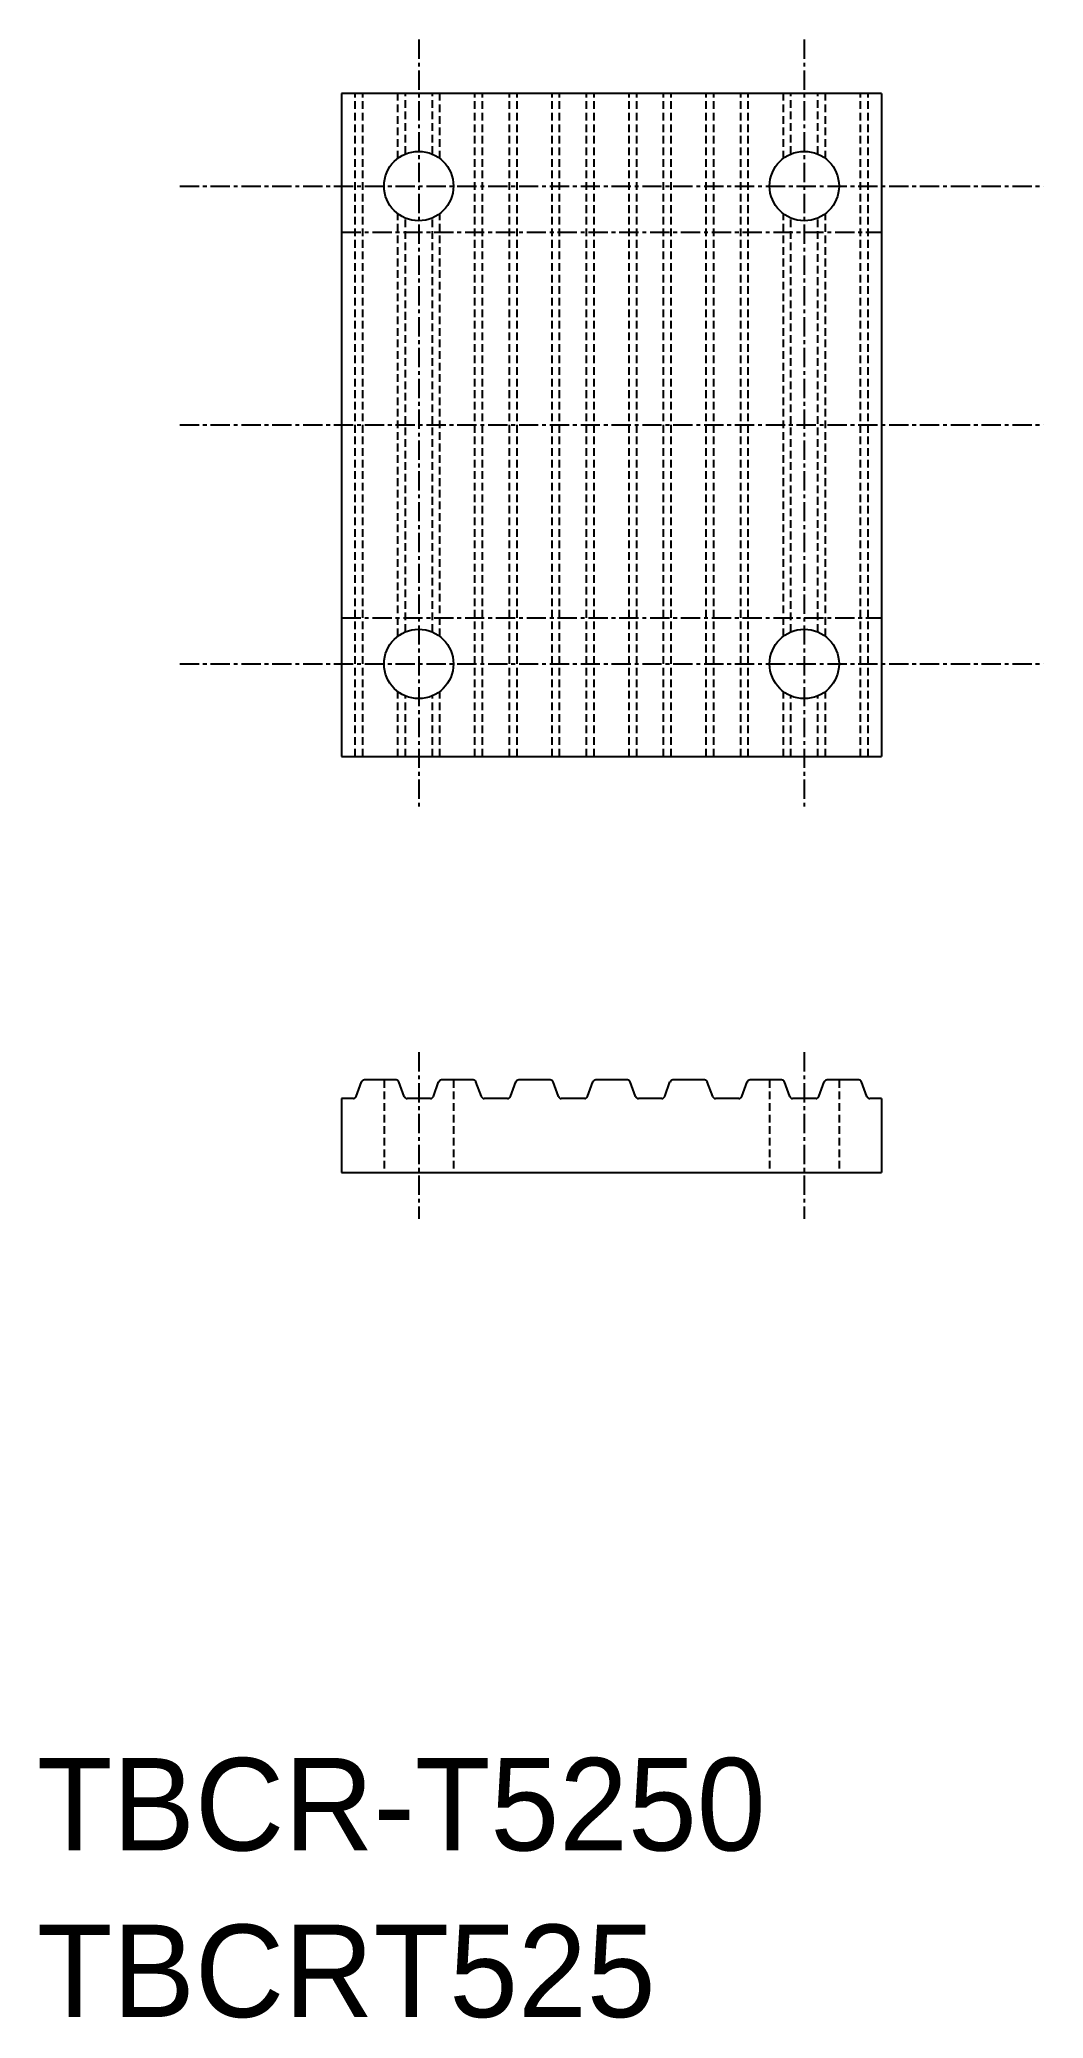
# Model space of a CAD drawing. Extents: x -286 to -221, y -61 to 67.
import ezdxf

# ---------------------------------------------------------------- set-up
doc = ezdxf.new("R2010")
doc.units = 0
doc.linetypes.add('CENTER', pattern=[2, 1.25, -0.25, 0.25, -0.25])
doc.linetypes.add('DASHED', pattern=[0.75, 0.5, -0.25])
doc.layers.get('0').update_dxf_attribs({"linetype": 'CONTINUOUS'})
doc.layers.add('CENTER', color=1, linetype='CENTER')

msp = doc.modelspace()

# ---------------------------------------------------------------- linework, layer by layer
at = {"color": 7, "linetype": 'CONTINUOUS'}
for p, q in [((-231.22, 63.97), (-266.22, 63.97)), ((-266.22, 63.97), (-266.22, 20.97)), ((-231.22, 63.97), (-231.22, 20.97)), ((-266.22, 20.97), (-231.22, 20.97)), ((-266.22, -1.22), (-266.22, -6.02)), ((-265.46, -1.22), (-266.22, -1.22)), ((-265.27, -1.09), (-264.93, -0.15)), ((-262.69, -0.02), (-264.74, -0.02)), ((-262.16, -1.09), (-262.51, -0.15)), ((-260.46, -1.22), (-261.98, -1.22)), ((-260.27, -1.09), (-259.93, -0.15)), ((-257.69, -0.02), (-259.74, -0.02)), ((-257.16, -1.09), (-257.51, -0.15)), ((-255.46, -1.22), (-256.98, -1.22)), ((-255.27, -1.09), (-254.93, -0.15)), ((-252.69, -0.02), (-254.74, -0.02)), ((-252.16, -1.09), (-252.51, -0.15)), ((-250.46, -1.22), (-251.98, -1.22)), ((-250.27, -1.09), (-249.93, -0.15)), ((-247.69, -0.02), (-249.74, -0.02)), ((-247.16, -1.09), (-247.51, -0.15)), ((-245.46, -1.22), (-246.98, -1.22)), ((-245.27, -1.09), (-244.93, -0.15)), ((-242.69, -0.02), (-244.74, -0.02)), ((-242.16, -1.09), (-242.51, -0.15)), ((-240.46, -1.22), (-241.98, -1.22)), ((-240.27, -1.09), (-239.93, -0.15)), ((-237.69, -0.02), (-239.74, -0.02)), ((-237.16, -1.09), (-237.51, -0.15)), ((-235.46, -1.22), (-236.98, -1.22)), ((-235.27, -1.09), (-234.93, -0.15)), ((-232.69, -0.02), (-234.74, -0.02)), ((-232.16, -1.09), (-232.51, -0.15)), ((-231.22, -1.22), (-231.98, -1.22)), ((-231.22, -1.22), (-231.22, -6.02)), ((-266.22, -6.02), (-231.22, -6.02))]:
    msp.add_line(p, q, dxfattribs=at)
at = {"color": 3, "linetype": 'DASHED'}
for p, q in [((-265.34, 20.97), (-265.34, 63.97)), ((-264.85, 20.97), (-264.85, 63.97)), ((-262.58, 59.76), (-262.58, 63.97)), ((-262.09, 60.05), (-262.09, 63.97)), ((-260.34, 60.05), (-260.34, 63.97)), ((-259.85, 59.76), (-259.85, 63.97)), ((-257.58, 20.97), (-257.58, 63.97)), ((-257.09, 20.97), (-257.09, 63.97)), ((-255.34, 20.97), (-255.34, 63.97)), ((-254.85, 20.97), (-254.85, 63.97)), ((-252.58, 20.97), (-252.58, 63.97)), ((-252.09, 20.97), (-252.09, 63.97)), ((-250.34, 20.97), (-250.34, 63.97)), ((-249.85, 20.97), (-249.85, 63.97)), ((-247.58, 20.97), (-247.58, 63.97)), ((-247.09, 20.97), (-247.09, 63.97)), ((-245.34, 20.97), (-245.34, 63.97)), ((-244.85, 20.97), (-244.85, 63.97)), ((-242.58, 20.97), (-242.58, 63.97)), ((-242.09, 20.97), (-242.09, 63.97)), ((-240.34, 20.97), (-240.34, 63.97)), ((-239.85, 20.97), (-239.85, 63.97)), ((-237.58, 59.76), (-237.58, 63.97)), ((-237.09, 60.05), (-237.09, 63.97)), ((-235.34, 60.05), (-235.34, 63.97)), ((-234.85, 59.76), (-234.85, 63.97)), ((-232.58, 20.97), (-232.58, 63.97)), ((-232.09, 20.97), (-232.09, 63.97)), ((-262.58, 28.76), (-262.58, 56.18)), ((-262.09, 29.05), (-262.09, 55.9)), ((-260.34, 29.05), (-260.34, 55.9)), ((-259.85, 28.76), (-259.85, 56.18)), ((-237.58, 28.76), (-237.58, 56.18)), ((-237.09, 29.05), (-237.09, 55.9)), ((-235.34, 29.05), (-235.34, 55.9)), ((-234.85, 28.76), (-234.85, 56.18)), ((-262.58, 20.97), (-262.58, 25.18)), ((-262.09, 20.97), (-262.09, 24.9)), ((-260.34, 20.97), (-260.34, 24.9)), ((-259.85, 20.97), (-259.85, 25.18)), ((-237.58, 20.97), (-237.58, 25.18)), ((-237.09, 20.97), (-237.09, 24.9)), ((-235.34, 20.97), (-235.34, 24.9)), ((-234.85, 20.97), (-234.85, 25.18)), ((-263.47, -0.02), (-263.47, -6.02)), ((-258.97, -0.02), (-258.97, -6.02)), ((-238.47, -0.02), (-238.47, -6.02)), ((-233.97, -0.02), (-233.97, -6.02))]:
    msp.add_line(p, q, dxfattribs=at)
at = {"color": 7, "linetype": 'CONTINUOUS'}
for centre in [(-261.22, 57.97), (-236.22, 57.97), (-261.22, 26.97), (-236.22, 26.97)]:
    msp.add_circle(centre, 2.25, dxfattribs=at)
for centre, start, end in [((-265.46, -1.02), 270, 340), ((-264.74, -0.22), 90, 160), ((-262.69, -0.22), 20, 90), ((-261.98, -1.02), 200, 270), ((-260.46, -1.02), 270, 340), ((-259.74, -0.22), 90, 160), ((-257.69, -0.22), 20, 90), ((-256.98, -1.02), 200, 270), ((-255.46, -1.02), 270, 340), ((-254.74, -0.22), 90, 160), ((-252.69, -0.22), 20, 90), ((-251.98, -1.02), 200, 270), ((-250.46, -1.02), 270, 340), ((-249.74, -0.22), 90, 160), ((-247.69, -0.22), 20, 90), ((-246.98, -1.02), 200, 270), ((-245.46, -1.02), 270, 340), ((-244.74, -0.22), 90, 160), ((-242.69, -0.22), 20, 90), ((-241.98, -1.02), 200, 270), ((-240.46, -1.02), 270, 340), ((-239.74, -0.22), 90, 160), ((-237.69, -0.22), 20, 90), ((-236.98, -1.02), 200, 270), ((-235.46, -1.02), 270, 340), ((-234.74, -0.22), 90, 160), ((-232.69, -0.22), 20, 90), ((-231.98, -1.02), 200, 270)]:
    msp.add_arc(centre, 0.2, start, end, dxfattribs=at)
at = {"layer": 'CENTER', "color": 1, "linetype": 'CENTER'}
for p, q in [((-261.22, 67.47), (-261.22, 17.47)), ((-236.22, 67.47), (-236.22, 17.47)), ((-276.72, 57.97), (-220.72, 57.97)), ((-266.22, 54.97), (-231.22, 54.97)), ((-276.72, 42.47), (-220.72, 42.47)), ((-266.22, 29.97), (-231.22, 29.97)), ((-276.72, 26.97), (-220.72, 26.97)), ((-261.22, 1.78), (-261.22, -9.02)), ((-236.22, 1.78), (-236.22, -9.02))]:
    msp.add_line(p, q, dxfattribs=at)

# ---------------------------------------------------------------- texts
at = {"color": 7, "linetype": 'CONTINUOUS'}
for s, p in [('TBCR-T5250', (-285.99, -50)), ('TBCRT525', (-285.99, -60.81))]:
    msp.add_text(s, height=6, dxfattribs=at).set_placement(p)

doc.saveas('drawing.dxf')
